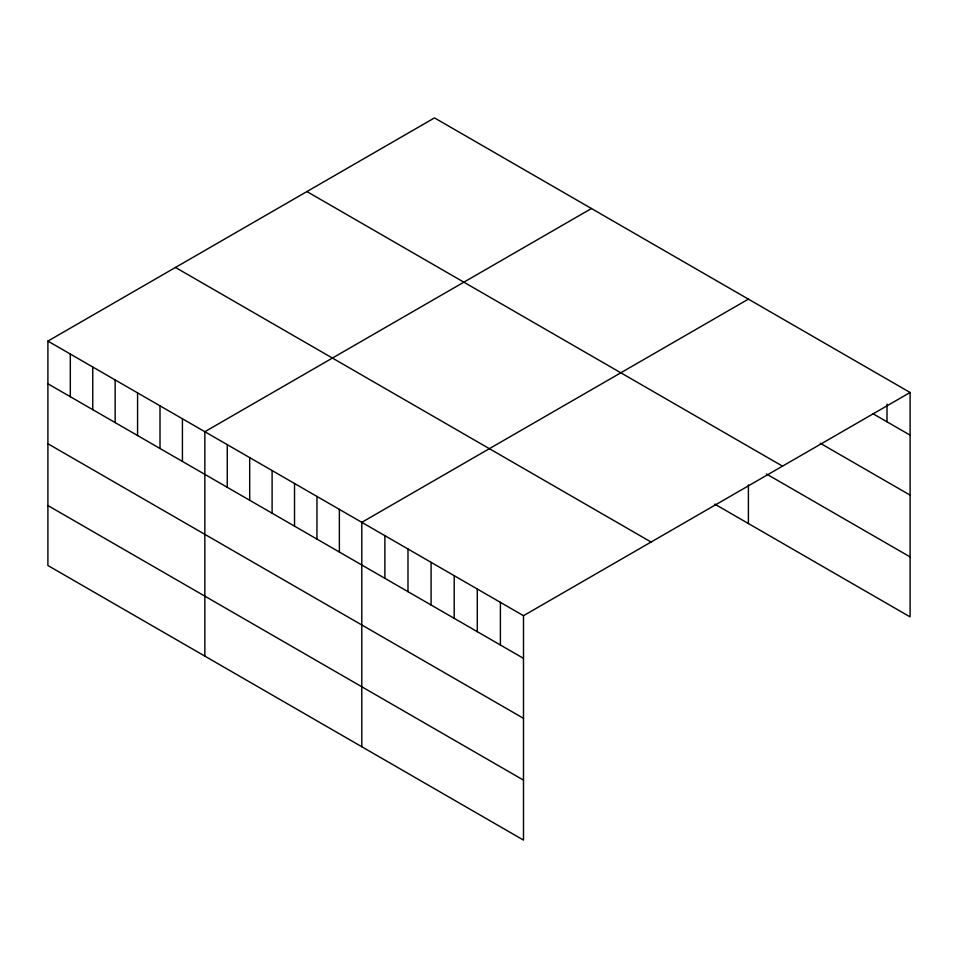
<?xml version="1.0" encoding="UTF-8"?>
<svg xmlns="http://www.w3.org/2000/svg" width="958" height="958" viewBox="0 0 958 958"><rect width="100%" height="100%" fill="white"/><g stroke="black" fill="none" stroke-linecap="round" stroke-linejoin="round"><path stroke-width="1.44" d="M47.9 341.108L523.499 615.695L523.499 840.094L47.9 565.507L47.9 341.108L434.501 117.906L910.1 392.493L910.1 616.892L714.764 504.112M591.445 208.521L204.844 431.723L204.844 656.122M748.402 299.136L361.789 522.338L361.789 746.737M523.499 615.695L910.1 392.493M872.882 413.664L910.1 435.148M820.264 443.255L910.1 495.118M306.919 191.564L782.518 466.151M766.364 473.935L910.1 556.909M175.482 267.45L651.081 542.036M47.9 383.763L523.499 658.35M47.9 443.746L523.499 718.32M47.9 505.537L523.499 780.123M887 404.156L887 421.807M748.402 484.976L748.402 523.535M500.399 602.354L500.399 645.009M477.3 589.014L477.3 631.681M454.2 575.686L454.2 618.341M431.088 562.346L431.088 605.001M407.988 549.006L407.988 591.661M384.888 535.678L384.888 578.333M339.371 509.393L339.371 552.048M316.954 496.448L316.954 539.103M294.525 483.503L294.525 526.158M272.108 470.558L272.108 513.213M249.691 457.613L249.691 500.268M227.262 444.668L227.262 487.323M182.427 418.778L182.427 461.433M160.01 405.833L160.01 448.488M137.581 392.888L137.581 435.543M115.164 379.943L115.164 422.598M92.746 366.998L92.746 409.653M70.317 354.053L70.317 396.708"/></g></svg>
